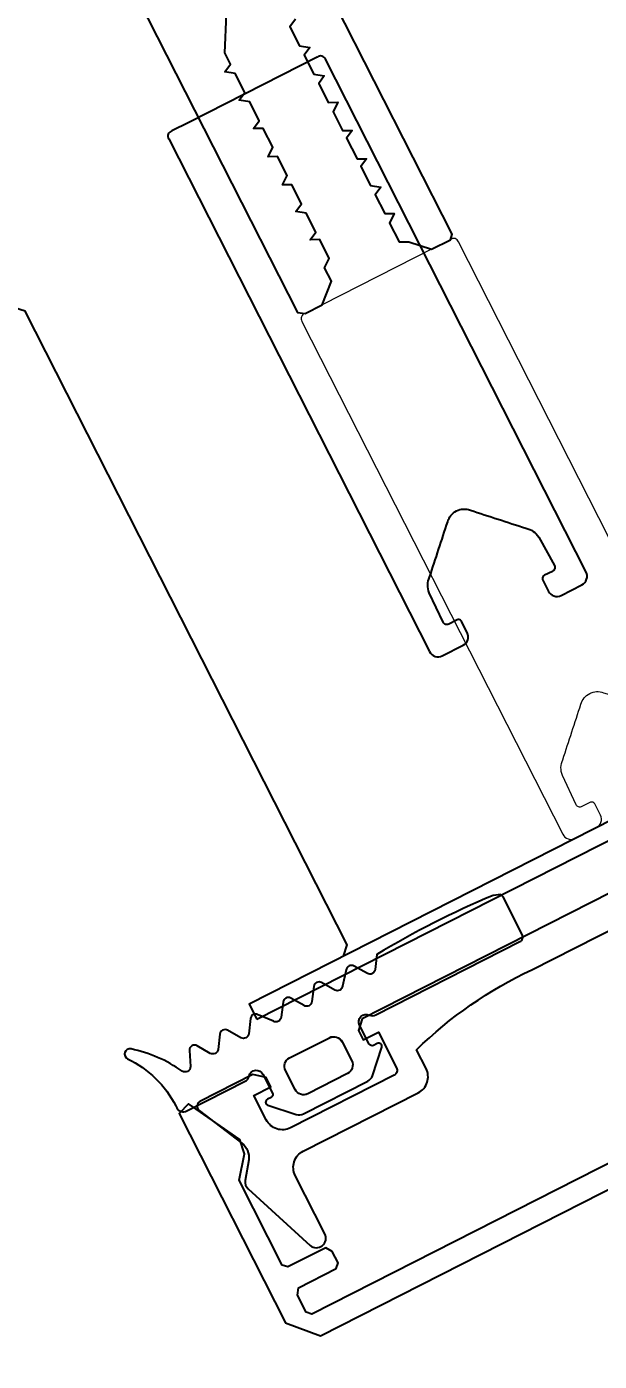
# Model space of a CAD drawing. Header units: millimetres. Extents: x -8689834 to 9419935, y 0 to 135940.
# Drawn here: x -59074.1 to -59041.1, y 106434.6 to 106511.5 of the extents above; entities that cross this region are included whole.
import ezdxf
from ezdxf import colors
from ezdxf.entities.mleader import LeaderData, LeaderLine
from ezdxf.math import Vec2, Vec3

# ---------------------------------------------------------------- set-up
doc = ezdxf.new("R2010")
doc.units = ezdxf.units.MM
doc.header["$MEASUREMENT"] = 0
doc.layers.get('0').update_dxf_attribs({"color": 250, "lineweight": 9})
doc.layers.add('АР_новое окно', color=155, linetype='Continuous')
for name, color, linetype, lineweight in [('АР_Окна', 4, 'Continuous', 0), ('АР_Отметки', 250, 'Continuous', 15), ('АР_Сущ Несущая стена', 216, 'Continuous', 30)]:
    doc.layers.add(name, color=color, linetype=linetype, lineweight=lineweight)
doc.layers.get('0').freeze()
doc.styles.add('ISOCPEUR', font='isocpeur.ttf', dxfattribs={"width": 0.7})

# ---------------------------------------------------------------- blocks, each defined once
blk = doc.blocks.new('_DotSmall')
at = {"color": 0, "linetype": 'ByBlock', "const_width": 0.5}
blk.add_lwpolyline([(-0.0625, 0, 1), (0.0625, 0, 1)], format="xyb", close=True, dxfattribs=at)
blk = doc.blocks.new('стойка витр.')
at = {"lineweight": 0, "ltscale": 100, "transparency": 33554687}
for points in [[(-4.8720624113339, 3.563811556159635), (-32.68827406296623, -6.984337978748954), (-32.78663952485658, -7.412805841304362), (-32.39756185706938, -8.438830995786702), (-31.09647737510386, -9.118948907402228), (-30.2985029091069, -8.81635004535201), (-29.78357822878752, -9.142708211846184), (-28.64349873815081, -8.710380147196702), (-28.58844165704795, -8.16787993638718), (-28.18751332900138, -8.537466511741513), (-27.04754980615689, -8.105182423096267), (-26.87849637278123, -7.51945380341931), (-26.47751006082399, -7.889018390778801), (-25.33748855406884, -7.456712314131437), (-25.28243147299509, -6.914212103321915), (-24.7675067926466, -7.240570269808813), (-23.62748528589145, -6.808264193168725), (-23.5724282048177, -6.265763982351928), (-23.05744554058765, -6.592100160843984), (-21.91748201774317, -6.159816072198737), (-21.86242493664031, -5.617315861389216), (-21.46149660859373, -5.986902436743549), (-20.32147510183859, -5.554596360096184), (-20.15236368455226, -4.968845752424386), (-19.75143535650568, -5.338432327778719), (-18.6114718336612, -4.906148239133472), (-18.44241840028553, -4.320419619456516), (-18.0414320883574, -4.689984206808731), (-17.35739599072258, -4.430591765623831), (-15.14439867439796, -4.764904394331097)], [(-15.87193323494284, -8.691881148712127), (-16.27286156296032, -8.322294573416002), (-17.41288306971546, -8.754600650063367), (-17.58193650312023, -9.340329269682115), (-17.9828648311377, -8.97074269438599), (-19.12288633789285, -9.403048771026079), (-19.29193977129762, -9.988777390644827), (-19.69292608322576, -9.61921280335082), (-20.83288960607024, -10.05149689199607), (-20.8879466871731, -10.59399710274738), (-21.40287136749248, -10.26763893631141), (-22.54295085812919, -10.6999670009609), (-22.59800793926115, -11.24246721171221), (-22.99893626727862, -10.87288063641608), (-24.25289614239591, -11.34839313392149), (-24.30795322352787, -11.89089334468008), (-24.70893953545601, -11.52132875738607), (-25.84896104221116, -11.95363483402616), (-26.01801447558682, -12.53936345364491), (-26.4189428036334, -12.16977687834878), (-27.55896431035944, -12.60208295499615), (-27.61402139149141, -13.14458316574746), (-28.12900405569235, -12.81824698731361), (-29.26896757853683, -13.25053107595886), (-29.32402465966879, -13.79303128671745), (-29.89022619093885, -15.05085136390699), (-29.45792011427693, -16.19087287064031), (-29.14341260807123, -16.33238676948531), (-1.327200956468005, -5.784237234569446)], [(-69.8438361948356, -5.633594956780144), (-69.21493715024553, -5.916666730459838), (-30.90838462579995, 8.609511357899464), (-30.62531285212026, 9.238410402496811), (-31.1873041553481, 10.72042096611403)], [(-68.58632373265573, -58.46540642052423), (-90.15068845250062, -1.598661102303595), (-90.00917455367744, -1.284153596119722), (-88.98317839115043, -0.8950869223335758), (-88.55468153662514, -0.9934413902010419), (-87.69009137133253, -3.273426419786119), (-87.37564184903749, -3.414962306625966), (-86.69163474338711, -3.155580859434849), (-86.43607351230457, -2.797891934278596), (-87.30066367759719, -0.5179069046935183), (-87.1591497787449, -0.2033993985096458), (-82.02911098225741, 1.741955958394101), (-80.54324021661887, 1.262233232868311), (-79.70200834979187, 1.450846736610401), (-77.34320693471818, 4.170836259007046), (-77.83057009245385, 4.768357554989052), (-90.48468705118285, -0.0301937209587777), (-91.4479567084054, -1.960141251613095), (-69.79711318280897, -59.05493725829001)]]:
    blk.add_lwpolyline(points, dxfattribs=at)
at = {"color": 7, "lineweight": 0, "ltscale": 100, "transparency": 33554687}
blk.add_lwpolyline([(-74.06369480097783, 3.308391450875206, 0.5779496213016146), (-74.28822709678207, 3.786457927264564), (-75.21591578132939, 3.825837128097191, -0.615333828900983), (-75.41972296024323, 4.330405631961185, 0.1014034095220688), (-73.83454927545972, 7.11715754520992, 0.8870851218243345), (-74.38353605600423, 7.372048574252403, -0.1649969122064492), (-77.37516639285604, 4.905523520799761), (-77.48916274512885, 4.862295111939602, 0.4143043114941015), (-77.73690205768798, 4.311953389369592), (-76.39677740688785, 0.7779505007420084, 0.2286961432583318), (-76.12757003956358, 0.5227576163306367, -0.3190489133936659), (-75.8308042481076, 0.1276532846095506, -0.3190018552396916), (-76.10608007785049, -0.2827473570214352), (-77.2460725926212, -0.7150424396677408, -0.4143996870833266), (-77.48192731157178, -0.6088826129343943), (-77.5683841292921, -0.380889908366953, 0.6683385997492722), (-77.90615079682902, -0.370689789611788), (-78.61388821495348, -1.942959389103635, 0.1988829373258806), (-78.62659800215624, -2.362689632165711), (-77.15678812476108, -6.238681577618991, 0.1988829373551211), (-76.86896414318471, -6.544446800158767), (-75.29665854779887, -7.25210424636316, 0.6683385997492723), (-75.05058378231479, -7.020506375207333), (-75.13704060006421, -6.792513670639892, -0.4143996870833266), (-75.03088077326538, -6.556658951718418), (-73.89088825849467, -6.124363869072113, -0.7102015621310012), (-73.37286607688293, -6.741579856578028, 0.2286961432583318), (-73.40517316877958, -7.111109647914418), (-70.10181337440736, -15.82230158713355, 0.414362099440266), (-69.70872084749863, -15.99923473002855), (-67.42870682594366, -15.13463357074215, 0.1511707915363169), (-67.28675684856717, -15.02397433044825), (-67.28408048482379, -14.56993261339812, 0.03540799054371244), (-69.94453478069045, -7.554127657436766), (-70.80145552181057, -7.357523695485725, -0.527867958552825), (-70.9799117797229, -6.88692200143123), (-70.46881830951315, -6.171555145097955, 0.5278679585528249), (-70.64727456742548, -5.700953451043461), (-71.54744570542243, -5.39029515288712, -0.527867958552825), (-71.72590196330566, -4.91969345882535), (-71.21480849309592, -4.20432660249935, 0.5278679585528249), (-71.39326475097914, -3.733724908495788), (-72.25018549209926, -3.537120946544746, -0.527867958552825), (-72.4286417500116, -3.066519252482976), (-71.91757026780397, -2.351094412268139, 0.5278679585717272), (-72.0960265256872, -1.880492718206369), (-72.95294726680731, -1.683888756255328, -0.5278679585717273), (-73.13140352474875, -1.213287062200834), (-72.66353846338461, -0.3839238536165794, 0.5278679585528249), (-72.84199472126784, 0.08667784044519067), (-73.69893745039008, 0.2833397862850688, -0.5278679585717273), (-73.8773937083024, 0.753941480339563), (-73.36630023809266, 1.469308336665563, 0.5278679585717272), (-73.5447564960632, 1.939910030763713), (-74.40167723721243, 2.136513992714754, -0.5278679585528251), (-74.58013349509565, 2.607115686776524)], format="xyb", close=True, dxfattribs=at)
at = {"lineweight": 0, "ltscale": 100, "transparency": 33554687}
for points in [[(-59.28629948117305, -43.93455252060812), (-73.55412178576807, -6.30930235532287), (-74.18304982228437, -6.026241575636959), (-74.75303158370662, -6.242383619959583), (-74.40718232482322, -7.154412422125461), (-76.57319999407628, -7.975785172551696, -0.414362099391309), (-76.9662925209559, -7.798852029714908), (-79.34394296052051, -1.52882071842032, -0.4143260923197838), (-78.74236241533072, -0.1922330582674476), (-77.26035185172805, 0.3697582449676702), (-76.87127418394084, -0.6562669095073943), (-76.3012924225186, -0.4401248651847709), (-76.06142006575828, 0.3027815256646136), (-77.27188147796551, 3.494853341355338, 0.5512236456822476), (-77.7769173583074, 3.597680757055059), (-79.92338595120236, 1.349376512123854, -0.2673491356416615), (-80.91622193696094, 1.059369939495809), (-82.0875922003761, 1.397509788286698, 0.2496293600316565), (-82.58705019962508, 1.269536347390385), (-86.19986947378493, -1.925987660470128, 0.8270430078467679), (-85.63532520958688, -2.84412238272489), (-82.10129332900397, -1.503986737930973, -0.4143260923197836), (-80.76472567670862, -2.105611734441482), (-78.12768279598095, -9.059679143334506, 0.4143260923033303), (-76.7911151413573, -9.661304145942267), (-75.65109363460215, -9.228998069294903, -0.08279896819570452), (-71.78454054114991, -16.33338165576424), (-68.2828855071275, -25.56749207813118)], [(-60.62370682114852, -28.40042247599195), (-29.6323624739598, -16.64818975485105, 0.5239329190821609), (-29.45792011430603, -16.19087287058937), (-29.84699778209324, -15.16484771611431), (-32.39756185706938, -8.438830995786702), (-32.78663952485658, -7.412805841304362, 0.5239329190821609), (-33.2204523376422, -7.186144611914642), (-64.21182667926769, -18.93829823563283, 0.4143255057077639), (-64.53033920991584, -19.64587643784762), (-64.05480472955969, -20.89989428329136, 0.410627156480438), (-63.35370618529851, -21.2207818566676), (-62.72021259606117, -20.98055557451153, 0.4925517741577297), (-62.57218080674647, -20.68314875576471), (-62.75156135272118, -20.21010964907327, -0.4411110715409258), (-62.61002546586678, -19.89566012677096), (-60.83807044223067, -19.28752400128724, -0.2080566110632873), (-59.94503853938659, -19.40384657128016, -1.575399656426527e-05), (-56.87977393603069, -20.78551547546522, -0.4398191101055806), (-56.36006749374792, -22.15601788895583, -1.575399656426528e-05), (-57.73845635901671, -25.2227588602982, -0.2080566110632873)]]:
    blk.add_lwpolyline(points, format="xyb", dxfattribs=at)
at = {"color": 7, "lineweight": 0, "ltscale": 100, "transparency": 33554687}
blk.add_lwpolyline([(-72.00534459005576, 0.06645459306309931), (-72.91737339223619, -0.2793946658493951)], dxfattribs=at)
blk.add_lwpolyline([(-72.91737339223619, -0.2793946658493951), (-54.81141330953687, -48.02608389785019), (-53.89938450735644, -47.68023463893769), (-72.00534459005576, 0.06645459306309931)], close=True)
at = {"color": 7}
blk.add_lwpolyline([(-75.33468511578394, -1.905527627641277), (-74.42175758568919, -4.312981685368868, -0.414213562373095), (-74.73607402053312, -5.011296826465696), (-75.88953189010499, -5.44869808882504, -0.414213562373095), (-76.58784703121637, -5.134381653973833), (-77.50077456128201, -2.726927596246242, -0.414213562373095), (-77.18645812643808, -2.028612455142138), (-76.03300025686622, -1.591211192782794, -0.414213562373095)], format="xyb", close=True, dxfattribs=at)
blk = doc.blocks.new('A$Cec9b444d')
at = {"layer": 'АР_новое окно', "ltscale": 100}
for points in [[(214.2604701126512, -6064.953095982071), (227.7416168060825, -6091.472216877935), (228.1781835851542, -6091.52388815344), (229.1563644191719, -6091.026624335082), (229.692474567699, -6089.659888401698), (229.3057356771935, -6088.899124081922), (229.5747681869617, -6088.352060476887), (229.0222278537055, -6087.265143745684), (228.4769532791933, -6087.268804265189), (228.8012342019504, -6086.83042127723), (228.2487500725785, -6085.74361510615), (227.6482270851895, -6085.638595008545), (227.9724799058904, -6085.20015674055), (227.4199676745704, -6084.113295289389), (226.8746931001822, -6084.116955808902), (227.1437256099424, -6083.569892203839), (226.5912133786224, -6082.483030752677), (226.0459388042302, -6082.486691272177), (226.3149432120542, -6081.939572387074), (225.7624590826784, -6080.852766215979), (225.2171845081702, -6080.856426735498), (225.5414654309273, -6080.418043747539), (224.9889531996072, -6079.331182296377), (224.388402110274, -6079.226106918704), (224.7126830329191, -6078.787723930777), (224.1601989035473, -6077.700917759697), (223.5596759162703, -6077.59589766206), (223.8839287369791, -6077.157459394094), (223.5524101574022, -6076.505320411344), (223.6465611043832, -6074.26919482119)], [(227.6290353454906, -6074.569780724069), (227.3047544228375, -6075.008163711967), (227.8572666541575, -6076.09502516313), (228.4577896414386, -6076.200045260781), (228.1335087189015, -6076.638428248662), (228.6860209502175, -6077.72528969981), (229.2865439375025, -6077.830309797474), (228.9622911167976, -6078.268748065455), (229.5147752461695, -6079.355554236535), (230.0600498205657, -6079.351893717049), (229.7910173107974, -6079.898957322084), (230.3435576440577, -6080.985874053301), (230.8888322184619, -6080.982213533843), (230.5645512958088, -6081.420596521741), (231.1722838381694, -6082.616083309897), (231.7175584124656, -6082.612422790486), (231.3933055918688, -6083.05086105842), (231.9458178231888, -6084.137722509583), (232.5463408104618, -6084.242742607205), (232.2220598878207, -6084.681125595146), (232.7745721191328, -6085.767987046281), (233.319846693537, -6085.764326526823), (233.0508422857089, -6086.311445411911), (233.6033264150808, -6087.398251582992), (234.148600989485, -6087.394591063534), (235.4600613317844, -6087.822103976989), (236.5469227829148, -6087.269591745662), (236.6537590893382, -6086.941678405499), (223.1726123959109, -6060.42255750965)], [(230.3983499378972, -6128.557282242769), (230.6120787545206, -6127.901566122611), (212.0467809214178, -6091.381276795571), (211.3910648012961, -6091.167547978862), (209.9781614987919, -6091.885805448967)], [(282.7878085206213, -6121.619972278841), (228.5728020727958, -6149.180480705104), (228.2448887326448, -6149.073644398723), (227.7476389652336, -6148.095491204701), (227.7992961897326, -6147.65889678553), (229.9729638119651, -6146.553900424856), (230.0798282203328, -6146.22604236476), (229.748323691684, -6145.573931022102), (229.3652031677682, -6145.358358356584), (227.1915355455357, -6146.463354717258), (226.8636222053767, -6146.356518410849), (224.3773452663848, -6141.4656971607), (224.6943332520818, -6139.936820304118), (224.4162609276648, -6139.120779931369), (221.4581620677912, -6137.068479209493), (220.9165751909371, -6137.617330921337), (227.049401944426, -6149.681376941026), (229.0718268198358, -6150.431299288266), (283.5042497819348, -6122.760265934156)], [(224.9640979621377, -6131.319815297369), (225.4061133675802, -6132.189315514304)]]:
    blk.add_lwpolyline(points, dxfattribs=at)
for points in [[(221.4837869670382, -6080.507458650232), (220.5056061330204, -6081.00472246859, 0.5239329190821609), (220.3269599319455, -6081.460413596771), (235.34690650078, -6111.006641840793, 0.4143255057077639), (236.0846596376566, -6111.247136026621), (237.2802016929093, -6110.639375388991, 0.410627156480438), (237.5237546266968, -6109.90780859641), (237.2167315096123, -6109.303855287103, 0.4925517741577297), (236.9051178694688, -6109.188698152111), (236.4541369300949, -6109.41795689047, -0.4411110715409258), (236.1262788700841, -6109.311092482078), (235.3309335054786, -6107.614896766992, -0.2080566110632873), (235.3504493382258, -6106.714532367406, -1.575399656426527e-05), (236.3941280344112, -6103.51834857598, -0.4398191101055806), (237.7007228952362, -6102.854133609865, -1.575399656426528e-05), (240.8980213946471, -6103.894392401993, -0.2080566110632873), (241.6369472956189, -6104.409198610954), (242.5386563997172, -6106.051323711117, -0.4411110715409258), (242.4317919913495, -6106.379181771212), (241.9808110519756, -6106.608440509572, 0.4925517741577297), (241.8902191655235, -6106.928061123074), (242.197242282608, -6107.532014432381, 0.410627156480438), (242.9318149156965, -6107.766345501978), (244.1273569709452, -6107.158584864334, 0.4143255057077639), (244.3678048101398, -6106.420816620865), (229.3477828323338, -6076.874626711437, 0.5239329190821609), (228.874345330785, -6076.750426060827), (227.8961644966593, -6077.247689879229)], [(221.9625709262523, -6133.715184920899, 0.5779496213016146), (221.5114522102149, -6133.989874221405), (221.5721633003866, -6134.916411420022, -0.615333828900983), (221.0924655864213, -6135.173348852945, 0.1014034095220688), (218.1512697791429, -6133.897367246333, 0.8870851218243345), (217.9569557663805, -6134.470601915864, -0.1649969122064492), (220.7311841098917, -6137.179338708101), (220.7864325228844, -6137.288019325191, 0.4143043114941015), (221.3602444115694, -6137.475077324262), (224.7294541020569, -6135.762320319335, 0.2286961432583318), (224.954185198931, -6135.467206868298, -0.3190489133936659), (225.3150482269545, -6135.129634293964, -0.3190018552396916), (225.7526963648004, -6135.359132826627), (226.3051945450804, -6136.445966637729, -0.4143996870833266), (226.2250402653203, -6136.691878509531), (226.007679031191, -6136.802375335381, 0.6683385997492722), (226.0338972288675, -6137.139277354144), (227.6732156312857, -6137.673654675944, 0.1988829373258806), (228.0918751179715, -6137.641108557272), (231.7871266598249, -6135.762606313537, 0.1988829373551211), (232.0601322424456, -6135.443540540538), (232.5944261822238, -6133.804194960014, 0.6683385997492723), (232.3376852157569, -6133.584480508434), (232.1203239815236, -6133.694977334344, -0.4143996870833266), (231.8744121096837, -6133.614823054504), (231.3219139293997, -6132.527989243388, -0.7102015621310012), (231.8797807540286, -6131.94653661262, 0.2286961432583318), (232.2506410472198, -6131.938877776058), (240.5556235904493, -6127.716992428115, 0.414362099440266), (240.6892140114005, -6127.307137976934), (239.5842035997925, -6125.133442714641, 0.1511707915363169), (239.4589070918959, -6125.004229523926), (239.0072155557823, -6125.050444239583, 0.03540799054371244), (232.3185628327239, -6128.450659084381), (232.2153448928942, -6129.323764078817, -0.527867958552825), (231.7666877078374, -6129.551841523424), (231.0004607108102, -6129.120723832469, 0.5278679585528249), (230.5518035257534, -6129.348801277076), (230.3398496887629, -6130.277182786388, -0.527867958552825), (229.8911925036982, -6130.505260230967), (229.1249655066749, -6130.074142540026, 0.5278679585528249), (228.6763083216102, -6130.302219984605), (228.5730903817805, -6131.17532497904, -0.527867958552825), (228.1244331967237, -6131.403402423647), (227.3581509196563, -6130.972312834629, 0.5278679585717272), (226.9094937345915, -6131.200390279208), (226.8062757947618, -6132.073495273642, -0.5278679585717273), (226.3576186097131, -6132.301572718277), (225.4827109955652, -6131.925703440264, 0.5278679585528249), (225.0340538105004, -6132.153780884842), (224.9307805906266, -6133.0269139812, -0.5278679585717273), (224.4821234055698, -6133.254991425807), (223.7158964085465, -6132.823873734866, 0.5278679585717272), (223.2672392235017, -6133.051951179515), (223.164021283568, -6133.92505617401, -0.5278679585528251), (222.7153640986153, -6134.153133618557)], [(227.2830100577837, -6134.417535250478), (229.5782027320495, -6133.25076093496, -0.414213562373095), (230.3062949415456, -6133.488080533509), (230.8653191156883, -6134.587751799818, -0.414213562373095), (230.6279995171118, -6135.315844009428), (228.332806842842, -6136.482618324932, -0.414213562373095), (227.60471463323, -6136.245298726401), (227.0456904591992, -6135.14562746006, -0.414213562373095)]]:
    blk.add_lwpolyline(points, format="xyb", close=True, dxfattribs=at)
blk.add_lwpolyline([(225.4061133675802, -6132.189315514304), (270.9263387662753, -6109.048848734613), (270.4843233609448, -6108.179348517646), (224.9640979621377, -6131.319815297369)], close=True, dxfattribs=at)
blk.add_lwpolyline([(267.3402830277879, -6113.938167654484), (231.4695264213348, -6132.173271816327), (231.2558116556196, -6132.829015576506), (231.5320537202475, -6133.372418662056), (232.4015539371526, -6132.930403256667), (233.4513159358758, -6134.995417901823, -0.414362099391309), (233.3177255149207, -6135.40527235299), (227.340070453674, -6138.444047472277, -0.4143260923197838), (225.9464918293916, -6137.989840092579), (225.2282343593172, -6136.57693679008), (226.2064151933349, -6136.079672971723), (225.9301731287029, -6135.53626988616), (225.1657623404366, -6135.377761842387), (222.1225392211548, -6136.924801710446, 0.5512236456822476), (222.0746741179984, -6137.437971906133), (224.5409718367317, -6139.329948375491, -0.2673491356416615), (224.9361675645601, -6140.285797444903), (224.7260852164747, -6141.486760499401, 0.2496293600316565), (224.9070794322998, -6141.96954056156), (228.4729389363823, -6145.217383351749, 0.8270430078467679), (229.3249680702616, -6144.557286427497), (227.6121970144568, -6141.188049096933, -0.4143260923197836), (228.0664507408839, -6139.794485579368), (234.6962447848984, -6136.424191880515, 0.4143260923033303), (235.1504985172527, -6135.030628359959), (234.5979862859326, -6133.943766908797, -0.08279896819570452), (241.2448718839036, -6129.334926402106), (250.0483888301909, -6124.859608240643)], format="xyb", dxfattribs=at)
at = {"layer": 'АР_новое окно', "ltscale": 100, "rotation": 96.17960417445809}
blk.add_blockref('стойка витр.', (217.2791182096518, -6059.725715317347), dxfattribs=at)

msp = doc.modelspace()

# ---------------------------------------------------------------- linework, layer by layer
at = {"layer": 'АР_Сущ Несущая стена', "lineweight": 18, "ltscale": 100}
for centre, radius, start, end in [((-62198.51273850921, 115515.0715942177), 9162.045179755698, 273.4231994966867, 355.826841184526), ((-62199.59225600528, 115505.8737578681), 9805.264059527553, 273.2047159642141, 356.1549052783884)]:
    msp.add_arc(centre, radius, start, end, dxfattribs=at)

# ---------------------------------------------------------------- block references
at = {"layer": 'АР_Окна', "ltscale": 100}
msp.add_blockref('A$Cec9b444d', (-59286.24984706755, 112586.4970597865), dxfattribs=at)

# ---------------------------------------------------------------- leaders
at = {"layer": 'АР_Отметки'}
ml = msp.add_multileader_mtext('Standard', dxfattribs=at)
ml.set_content('0,000', color=256, style='ISOCPEUR')
ml.set_leader_properties(color=256, linetype='Continuous', lineweight=-1)
ml.set_arrow_properties(name='DOTSMALL')
ml.build(insert=Vec2(0, 0))
ml.multileader.update_dxf_attribs({"has_text_frame": 1, "text_left_attachment_type": 4, "text_right_attachment_type": 4, "dogleg_length": 100, "arrow_head_size": 180})
ctx = ml.context
ctx.base_point, ctx.char_height, ctx.arrow_head_size, ctx.landing_gap_size, ctx.plane_origin = Vec3(-187276.7997699445, 132110.0850587329), 250, 180, 50, Vec3(-190337.1672303383, 129966.6923522141)
ctx.left_attachment, ctx.right_attachment = 4, 4
notes = []
notes.append((ctx, [(0, (0, 0, 0), (0, 0), (1, 0), 1, [])]))
ctx.mtext.insert, ctx.mtext.width, ctx.mtext.line_spacing_style, ctx.mtext.flow_direction = Vec3(-187226.7997699445, 132443.4183920662), 852.6970314602484, 2, 5
ml = msp.add_multileader_mtext('Standard', dxfattribs=at)
ml.set_content('-1,200', color=256, style='ISOCPEUR')
ml.set_leader_properties(color=256, linetype='Continuous', lineweight=-1)
ml.set_arrow_properties(name='DOTSMALL')
ml.build(insert=Vec2(0, 0))
ml.multileader.update_dxf_attribs({"has_text_frame": 1, "text_left_attachment_type": 4, "text_right_attachment_type": 4, "dogleg_length": 100, "arrow_head_size": 180})
ctx = ml.context
ctx.base_point, ctx.char_height, ctx.arrow_head_size, ctx.landing_gap_size, ctx.plane_origin = Vec3(-177720.7590341442, 129646.8906015264), 250, 180, 50, Vec3(-177813.3264161965, 129547.8815566983)
ctx.left_attachment, ctx.right_attachment = 4, 4
notes.append((ctx, [(0, (0, 0, 0), (0, 0), (1, 0), 1, [])]))
ctx.mtext.insert, ctx.mtext.width, ctx.mtext.line_spacing_style, ctx.mtext.flow_direction = Vec3(-177670.7590341442, 129980.2239348597), 852.6970314602484, 2, 5
ml = msp.add_multileader_mtext('Standard', dxfattribs=at)
ml.set_content('0,000', color=256, style='ISOCPEUR')
ml.set_leader_properties(color=256, linetype='Continuous', lineweight=-1)
ml.set_arrow_properties(name='DOTSMALL')
ml.build(insert=Vec2(0, 0))
ml.multileader.update_dxf_attribs({"has_text_frame": 1, "text_left_attachment_type": 4, "text_right_attachment_type": 4, "dogleg_length": 100, "arrow_head_size": 180})
ctx = ml.context
ctx.base_point, ctx.char_height, ctx.arrow_head_size, ctx.landing_gap_size, ctx.plane_origin = Vec3(-185687.6166469539, 129607.0397730947), 250, 180, 50, Vec3(-188747.9841073476, 127463.6470665759)
ctx.left_attachment, ctx.right_attachment = 4, 4
notes.append((ctx, [(0, (0, 0, 0), (0, 0), (1, 0), 1, [])]))
ctx.mtext.insert, ctx.mtext.width, ctx.mtext.line_spacing_style, ctx.mtext.flow_direction = Vec3(-185637.6166469539, 129940.373106428), 852.6970314602484, 2, 5
ml = msp.add_multileader_mtext('Standard', dxfattribs=at)
ml.set_content('Л.4', color=256, style='ISOCPEUR')
ml.set_leader_properties(color=256, linetype='Continuous', lineweight=-1)
ml.set_arrow_properties(name='DOTSMALL')
ml.build(insert=Vec2(0, 0))
ml.multileader.update_dxf_attribs({"has_text_frame": 1, "text_left_attachment_type": 4, "text_right_attachment_type": 4, "dogleg_length": 100, "arrow_head_size": 180})
ctx = ml.context
ctx.base_point, ctx.char_height, ctx.arrow_head_size, ctx.landing_gap_size, ctx.plane_origin = Vec3(-184816.2837050096, 129601.5848165639), 250, 180, 50, Vec3(-159580.3663713892, 117978.4653365304)
ctx.left_attachment, ctx.right_attachment = 4, 4
notes.append((ctx, [(0, (0, 0, 0), (0, 0), (1, 0), 1, [])]))
ctx.mtext.insert, ctx.mtext.width, ctx.mtext.line_spacing_style, ctx.mtext.flow_direction = Vec3(-184766.2837050096, 129934.9181498972), 852.6970314602484, 2, 5
ml = msp.add_multileader_mtext('Standard', dxfattribs=at)
ml.set_content('-1,140', color=256, style='ISOCPEUR')
ml.set_leader_properties(color=256, linetype='Continuous', lineweight=-1)
ml.set_arrow_properties(name='DOTSMALL')
ml.build(insert=Vec2(0, 0))
ml.multileader.update_dxf_attribs({"has_text_frame": 1, "text_left_attachment_type": 4, "text_right_attachment_type": 4, "dogleg_length": 100, "arrow_head_size": 180})
ctx = ml.context
ctx.base_point, ctx.char_height, ctx.arrow_head_size, ctx.landing_gap_size, ctx.plane_origin = Vec3(-180313.7221072279, 128673.3217394912, 1.149675994230903e-08), 250, 180, 50, Vec3(-180395.1155570771, 128959.4633156335, 1.149675994230903e-08)
ctx.left_attachment, ctx.right_attachment = 4, 4
notes.append((ctx, [(0, (0, 0, 0), (0, 0), (1, 0), 1, [])]))
ctx.mtext.insert, ctx.mtext.width, ctx.mtext.line_spacing_style, ctx.mtext.flow_direction = Vec3(-180263.7221072279, 129006.6550728246, 1.149675994230903e-08), 852.6970314602484, 2, 5
ml = msp.add_multileader_mtext('Standard', dxfattribs=at)
ml.set_content('0,000', color=256, style='ISOCPEUR')
ml.set_leader_properties(color=256, linetype='Continuous', lineweight=-1)
ml.set_arrow_properties(name='DOTSMALL')
ml.build(insert=Vec2(0, 0))
ml.multileader.update_dxf_attribs({"has_text_frame": 1, "text_left_attachment_type": 4, "text_right_attachment_type": 4, "dogleg_length": 100, "arrow_head_size": 180})
ctx = ml.context
ctx.base_point, ctx.char_height, ctx.arrow_head_size, ctx.landing_gap_size, ctx.plane_origin = Vec3(-187382.8031773707, 126393.4441659665), 250, 180, 50, Vec3(-190443.1706377645, 124250.0514594477)
ctx.left_attachment, ctx.right_attachment = 4, 4
notes.append((ctx, [(0, (0, 0, 0), (0, 0), (1, 0), 1, [])]))
ctx.mtext.insert, ctx.mtext.width, ctx.mtext.line_spacing_style, ctx.mtext.flow_direction = Vec3(-187332.8031773707, 126726.7774992998), 852.6970314602484, 2, 5
ml = msp.add_multileader_mtext('Standard', dxfattribs=at)
ml.set_content('Л.5', color=256, style='ISOCPEUR')
ml.set_leader_properties(color=256, linetype='Continuous', lineweight=-1)
ml.set_arrow_properties(name='DOTSMALL')
ml.build(insert=Vec2(0, 0))
ml.multileader.update_dxf_attribs({"has_text_frame": 1, "text_left_attachment_type": 4, "text_right_attachment_type": 4, "dogleg_length": 100, "arrow_head_size": 180})
ctx = ml.context
ctx.base_point, ctx.char_height, ctx.arrow_head_size, ctx.landing_gap_size, ctx.plane_origin = Vec3(-156726.1907757707, 125681.9478096366), 250, 180, 50, Vec3(-131490.2734421503, 114058.8283296031)
ctx.left_attachment, ctx.right_attachment = 4, 4
notes.append((ctx, [(0, (0, 0, 0), (0, 0), (1, 0), 1, [])]))
ctx.mtext.insert, ctx.mtext.width, ctx.mtext.line_spacing_style, ctx.mtext.flow_direction = Vec3(-156676.1907757707, 126015.2811429699), 852.6970314602484, 2, 5
ml = msp.add_multileader_mtext('Standard', dxfattribs=at)
ml.set_content('0,000', color=256, style='ISOCPEUR')
ml.set_leader_properties(color=256, linetype='Continuous', lineweight=-1)
ml.set_arrow_properties(name='DOTSMALL')
ml.build(insert=Vec2(0, 0))
ml.multileader.update_dxf_attribs({"has_text_frame": 1, "text_left_attachment_type": 4, "text_right_attachment_type": 4, "dogleg_length": 100, "arrow_head_size": 180})
ctx = ml.context
ctx.base_point, ctx.char_height, ctx.arrow_head_size, ctx.landing_gap_size, ctx.plane_origin = Vec3(-204826.2687846024, 122318.214327126), 250, 180, 50, Vec3(-207886.6362449962, 120174.8216206072)
ctx.left_attachment, ctx.right_attachment = 4, 4
notes.append((ctx, [(0, (0, 0, 0), (0, 0), (1, 0), 1, [])]))
ctx.mtext.insert, ctx.mtext.width, ctx.mtext.line_spacing_style, ctx.mtext.flow_direction = Vec3(-204776.2687846024, 122651.5476604594), 852.6970314602484, 2, 5
ml = msp.add_multileader_mtext('Standard', dxfattribs=at)
ml.set_content('{\\W0.8;-2,730}', color=256, style='ISOCPEUR')
ml.set_leader_properties(color=256, linetype='Continuous', lineweight=-1)
ml.set_arrow_properties(name='DOTSMALL')
ml.build(insert=Vec2(0, 0))
ml.multileader.update_dxf_attribs({"has_text_frame": 1, "text_left_attachment_type": 4, "text_right_attachment_type": 4, "dogleg_length": 100, "arrow_head_size": 180})
ctx = ml.context
ctx.base_point, ctx.char_height, ctx.arrow_head_size, ctx.landing_gap_size, ctx.plane_origin = Vec3(-314791.3210058988, 121809.0184862664, 2.299351988461806e-08), 250, 180, 50, Vec3(-319449.8299409288, 117956.7109726352, 2.299351988461806e-08)
ctx.left_attachment, ctx.right_attachment = 4, 4
notes.append((ctx, [(0, (0, 0, 0), (0, 0), (1, 0), 1, [])]))
ctx.mtext.insert, ctx.mtext.width, ctx.mtext.defined_height, ctx.mtext.line_spacing_style, ctx.mtext.flow_direction = Vec3(-314741.3210058988, 122142.3518195997, 2.299351988461806e-08), 769.9889591111103, 343.8884462512117, 2, 5
ml = msp.add_multileader_mtext('Standard', dxfattribs=at)
ml.set_content('{\\W0.8;-2,430}', color=256, style='ISOCPEUR')
ml.set_leader_properties(color=256, linetype='Continuous', lineweight=-1)
ml.set_arrow_properties(name='DOTSMALL')
ml.build(insert=Vec2(0, 0))
ml.multileader.update_dxf_attribs({"has_text_frame": 1, "text_left_attachment_type": 4, "text_right_attachment_type": 4, "dogleg_length": 100, "arrow_head_size": 180})
ctx = ml.context
ctx.base_point, ctx.char_height, ctx.arrow_head_size, ctx.landing_gap_size, ctx.plane_origin = Vec3(-301002.2465167325, 120038.5846084391), 250, 180, 50, Vec3(-299949.5531320914, 118383.4112137306)
ctx.left_attachment, ctx.right_attachment = 4, 4
notes.append((ctx, [(0, (0, 0, 0), (0, 0), (1, 0), 1, [])]))
ctx.mtext.insert, ctx.mtext.width, ctx.mtext.line_spacing_style, ctx.mtext.flow_direction = Vec3(-300952.2465167325, 120371.9179417724), 852.6970314602484, 2, 5
ml = msp.add_multileader_mtext('Standard', dxfattribs=at)
ml.set_content('0,000', color=256, style='ISOCPEUR')
ml.set_leader_properties(color=256, linetype='Continuous', lineweight=-1)
ml.set_arrow_properties(name='DOTSMALL')
ml.build(insert=Vec2(0, 0))
ml.multileader.update_dxf_attribs({"has_text_frame": 1, "text_left_attachment_type": 4, "text_right_attachment_type": 4, "dogleg_length": 100, "arrow_head_size": 180})
ctx = ml.context
ctx.base_point, ctx.char_height, ctx.arrow_head_size, ctx.landing_gap_size, ctx.plane_origin = Vec3(-153675.4760438586, 119954.6257698009), 250, 180, 50, Vec3(-156735.8435042523, 117811.2330632821)
ctx.left_attachment, ctx.right_attachment = 4, 4
notes.append((ctx, [(0, (0, 0, 0), (0, 0), (1, 0), 1, [])]))
ctx.mtext.insert, ctx.mtext.width, ctx.mtext.line_spacing_style, ctx.mtext.flow_direction = Vec3(-153625.4760438586, 120287.9591031342), 852.6970314602484, 2, 5
ml = msp.add_multileader_mtext('Standard', dxfattribs=at)
ml.set_content('0,000', color=256, style='ISOCPEUR')
ml.set_leader_properties(color=256, linetype='Continuous', lineweight=-1)
ml.set_arrow_properties(name='DOTSMALL')
ml.build(insert=Vec2(0, 0))
ml.multileader.update_dxf_attribs({"has_text_frame": 1, "text_left_attachment_type": 4, "text_right_attachment_type": 4, "dogleg_length": 100, "arrow_head_size": 180})
ctx = ml.context
ctx.base_point, ctx.char_height, ctx.arrow_head_size, ctx.landing_gap_size, ctx.plane_origin = Vec3(-156471.468784323, 119797.6348483452), 250, 180, 50, Vec3(-159531.8362447167, 117654.2421418264)
ctx.left_attachment, ctx.right_attachment = 4, 4
notes.append((ctx, [(0, (0, 0, 0), (0, 0), (1, 0), 1, [])]))
ctx.mtext.insert, ctx.mtext.width, ctx.mtext.line_spacing_style, ctx.mtext.flow_direction = Vec3(-156421.468784323, 120130.9681816786), 852.6970314602484, 2, 5
ml = msp.add_multileader_mtext('Standard', dxfattribs=at)
ml.set_content('{\\W0.8;-2,430}', color=256, style='ISOCPEUR')
ml.set_leader_properties(color=256, linetype='Continuous', lineweight=-1)
ml.set_arrow_properties(name='DOTSMALL')
ml.build(insert=Vec2(0, 0))
ml.multileader.update_dxf_attribs({"has_text_frame": 1, "text_left_attachment_type": 4, "text_right_attachment_type": 4, "dogleg_length": 100, "arrow_head_size": 180})
ctx = ml.context
ctx.base_point, ctx.char_height, ctx.arrow_head_size, ctx.landing_gap_size, ctx.plane_origin = Vec3(-336711.8860226227, 117132.6558246998), 250, 180, 50, Vec3(-335659.1926379816, 115477.4824299914)
ctx.left_attachment, ctx.right_attachment = 4, 4
notes.append((ctx, [(0, (0, 0, 0), (0, 0), (1, 0), 1, [])]))
ctx.mtext.insert, ctx.mtext.width, ctx.mtext.line_spacing_style, ctx.mtext.flow_direction = Vec3(-336661.8860226227, 117465.9891580332), 852.6970314602484, 2, 5
ml = msp.add_multileader_mtext('Standard', dxfattribs=at)
ml.set_content('{\\W0.8;-2,480}', color=256, style='ISOCPEUR')
ml.set_leader_properties(color=256, linetype='Continuous', lineweight=-1)
ml.set_arrow_properties(name='DOTSMALL')
ml.build(insert=Vec2(0, 0))
ml.multileader.update_dxf_attribs({"has_text_frame": 1, "text_left_attachment_type": 4, "text_right_attachment_type": 4, "dogleg_length": 100, "arrow_head_size": 180})
ctx = ml.context
ctx.base_point, ctx.char_height, ctx.arrow_head_size, ctx.landing_gap_size, ctx.plane_origin = Vec3(-302468.0581811396, 114434.5752220221), 250, 180, 50, Vec3(-301415.3647964986, 112779.4018273137)
ctx.left_attachment, ctx.right_attachment = 4, 4
notes.append((ctx, [(0, (0, 0, 0), (0, 0), (1, 0), 1, [])]))
ctx.mtext.insert, ctx.mtext.width, ctx.mtext.line_spacing_style, ctx.mtext.flow_direction = Vec3(-302418.0581811396, 114767.9085553555), 852.6970314602484, 2, 5
ml = msp.add_multileader_mtext('Standard', dxfattribs=at)
ml.set_content('0,000', color=256, style='ISOCPEUR')
ml.set_leader_properties(color=256, linetype='Continuous', lineweight=-1)
ml.set_arrow_properties(name='DOTSMALL')
ml.build(insert=Vec2(0, 0))
ml.multileader.update_dxf_attribs({"has_text_frame": 1, "text_left_attachment_type": 4, "text_right_attachment_type": 4, "dogleg_length": 100, "arrow_head_size": 180})
ctx = ml.context
ctx.base_point, ctx.char_height, ctx.arrow_head_size, ctx.landing_gap_size, ctx.plane_origin = Vec3(-195514.5538136112, 113911.1868237481), 250, 180, 50, Vec3(-198574.9212740049, 111767.7941172293)
ctx.left_attachment, ctx.right_attachment = 4, 4
notes.append((ctx, [(0, (0, 0, 0), (0, 0), (1, 0), 1, [])]))
ctx.mtext.insert, ctx.mtext.width, ctx.mtext.line_spacing_style, ctx.mtext.flow_direction = Vec3(-195464.5538136112, 114244.5201570814), 852.6970314602484, 2, 5
for ctx, leaders in notes:
    for number, flags, end, landing, length, lines in leaders:
        leader = LeaderData()
        leader.index, (leader.has_last_leader_line, leader.has_dogleg_vector, leader.attachment_direction) = number, flags
        leader.last_leader_point, leader.dogleg_vector, leader.dogleg_length = Vec3(end), Vec3(landing), length
        for number, points, colour, breaks in lines:
            line = LeaderLine()
            line.index, line.vertices, line.color, line.breaks = number, Vec3.list(points), colors.encode_raw_color(colour), breaks
            leader.lines.append(line)
        ctx.leaders.append(leader)

doc.saveas('drawing.dxf')
